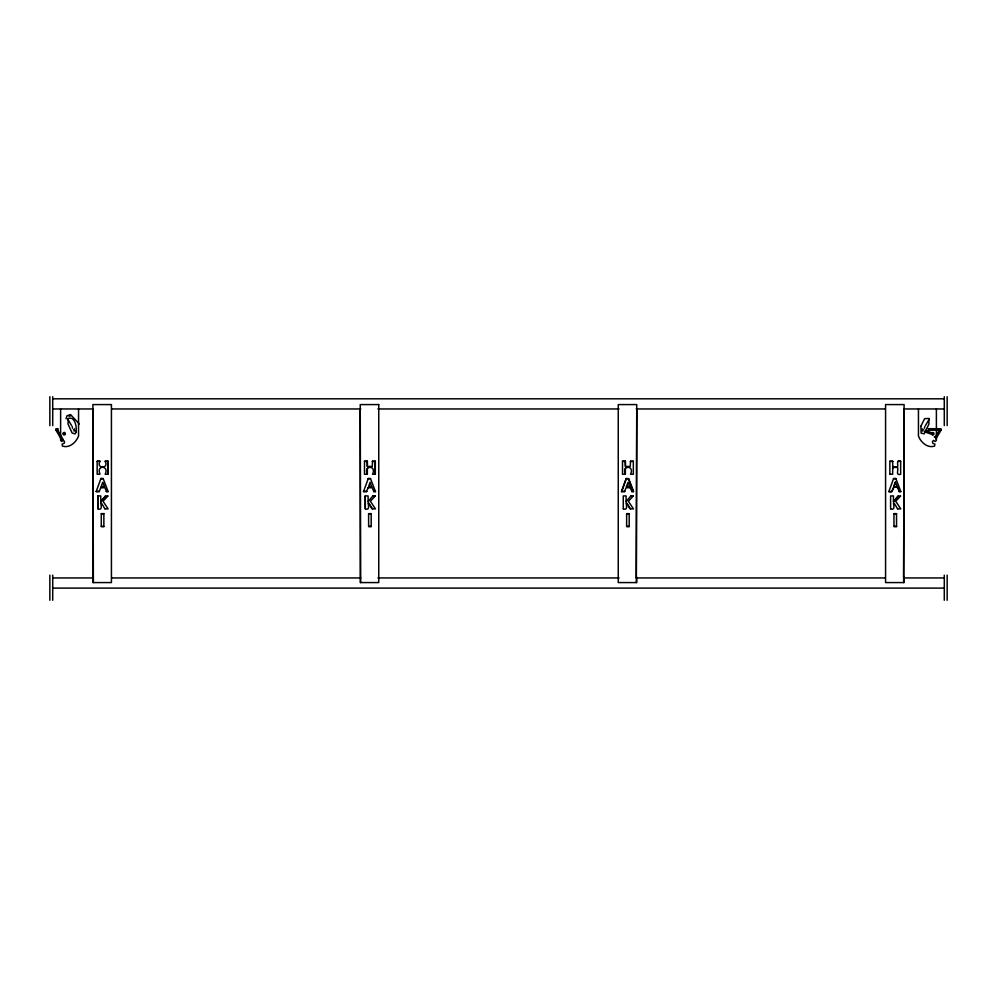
<?xml version="1.0" encoding="UTF-8"?>
<svg xmlns="http://www.w3.org/2000/svg" width="997" height="997" viewBox="0 0 997 997"><rect width="100%" height="100%" fill="white"/><g stroke="black" fill="none" stroke-linecap="round" stroke-linejoin="round"><path stroke-width="1.5" d="M636.298 582.572L636.759 409.68M636.759 577.251L636.759 582.572L618.252 582.572L618.252 404.583L636.759 404.583L636.298 577.251M903.631 582.572L904.092 409.68M904.092 577.251L904.092 582.572L885.573 582.572L885.573 404.583L904.092 404.583L903.631 577.251M66.051 418.777L67.011 415.737L70.588 414.615L79.349 424.024M103.165 478.597L100.909 478.597L103.165 478.597L108.15 491.583L106.417 491.459L108.15 491.583M370.498 478.597L368.242 478.597L370.498 478.597L375.483 491.583L373.75 491.459L375.483 491.583M633.369 491.459L631.749 491.459L633.494 491.583L628.509 478.597L626.241 478.597L621.517 491.583L624.62 491.459L621.517 491.583M895.842 478.597L893.574 478.597L895.842 478.597L900.827 491.583L899.082 491.459L900.827 491.583M72.507 428.249L72.32 426.778M101.283 526.491L103.862 526.491L101.283 526.491L101.283 513.692L103.862 513.692L103.862 526.491M103.862 513.692L101.283 513.692M368.616 526.491L371.196 526.491L368.616 526.491L368.616 513.692L371.196 513.692L371.196 526.491M371.196 513.692L368.616 513.692M626.627 526.491L629.207 526.491L626.627 526.491L626.627 513.692L629.207 513.692L629.207 526.491M629.207 513.692L626.627 513.692M893.96 526.491L896.54 526.491L893.96 526.491L893.96 513.692L896.54 513.692L896.54 526.491M896.54 513.692L893.96 513.692M372.492 461.275L372.267 466.471L367.357 466.409L367.32 461.275L364.491 461.275L364.491 474.26L367.37 474.136C363.22 465.013 377.028 465.15 372.492 474.26L375.321 474.26L375.321 461.275L372.442 461.412L375.321 461.275M630.503 461.275L630.278 466.471L625.505 466.446L625.331 461.275L622.502 461.275L622.502 474.26L625.381 474.136C621.231 465.013 635.039 465.15 630.503 474.26L633.332 474.26L633.332 461.275L630.453 461.412L633.332 461.275M892.664 468.179C903.17 462.957 892.988 476.603 900.665 474.26L900.665 461.275C893.387 459.069 902.734 471.294 892.664 466.272M96.173 491.583L99.289 491.459L96.173 491.583L100.909 478.597M99.226 491.583L100.722 487.683M363.506 491.583L366.609 491.459L363.506 491.583L368.242 478.597M366.56 491.583L368.055 487.683M368.653 486.573L370.099 482.199L371.607 486.573M621.642 491.459L626.241 478.597M624.571 491.583L626.066 487.683L630.378 487.795M626.465 486.349L628.098 482.261L629.768 486.561M897.711 487.795C891.418 484.056 894.259 493.876 888.85 491.583L893.574 478.597M891.891 491.583L893.262 487.82M893.985 486.573L895.443 482.199M893.823 486.324L895.256 482.374M105.171 461.275L107.988 461.275L105.171 461.275C109.496 468.951 95.612 468.902 99.987 461.275L97.158 461.275L97.158 474.26L100.036 474.136C95.737 464.889 109.57 465.051 105.171 474.26L107.988 474.26L107.988 461.275M367.32 474.26L367.37 468.166M625.331 474.26L625.381 468.166M940.034 428.909L936.071 435.726M935.871 439.041L941.367 429.595L940.969 428.76L928.207 428.673M925.303 425.744L929.279 419.114M924.68 426.778L924.518 428.274M897.163 486.461L895.431 482.261M107.813 496.132L105.52 496.045L100.747 501.528M368.08 501.528L372.903 495.92L375.246 496.008L372.853 496.045M633.157 496.132L630.864 496.045M900.49 496.132L898.185 496.045L893.424 501.528M101.071 501.641L105.57 495.92M104.947 508.906C95.949 493.714 105.694 512.084 98.018 508.782L97.918 495.92L100.747 495.92L100.797 501.541M375.246 496.008L370.373 501.267L375.445 508.906L372.242 508.782C363.369 493.789 372.965 512.109 365.351 508.782L365.251 495.92L368.08 495.92L368.13 501.541M630.914 495.92L626.091 501.528M633.257 496.008L628.384 501.267L633.456 508.906L630.254 508.782C621.38 493.789 630.976 512.109 623.362 508.782M893.748 501.641L898.235 495.92M897.624 508.906C888.614 493.714 898.372 512.084 890.695 508.782M892.714 468.166L892.664 474.26L889.935 474.136M900.665 461.275L897.786 461.412M888.85 491.583L891.954 491.459M107.913 496.008L103.04 501.267L108.125 508.906L104.909 508.782M900.59 496.008L895.717 501.267L900.789 508.906L897.587 508.782M74.663 428.847L73.367 429.857M74.077 431.178L74.962 430.492M104.423 486.561L101.308 486.598M932.419 434.592L933.342 434.493L932.731 433.122M68.967 416.185L70.189 416.123M58.138 428.698L56.031 428.76L55.633 429.595L61.876 440.325M58.2 430.181L56.306 430.243L56.954 428.884L63.185 439.577M52.716 398.812L944.284 398.812M52.716 408.957L93.17 408.957M111.851 408.957L360.802 408.957M377.913 408.957L619.087 408.957M636.198 408.957L885.149 408.957M903.83 408.957L944.284 408.957M92.908 409.68L93.369 582.572M360.241 409.68L360.702 582.572M889.835 461.275L892.714 461.412L889.835 461.275L889.835 474.26M367.37 461.412L364.491 461.275M625.381 461.412L622.502 461.275M626.266 478.734L628.484 478.734M368.628 486.598L371.644 486.598M629.655 486.598L626.49 486.324M893.973 486.598L896.988 486.598M100.697 487.732L104.959 487.732L106.505 491.583M368.018 487.732L372.292 487.732L373.825 491.583M623.262 508.906L623.262 495.92L626.091 495.92L626.128 501.541M890.595 508.906L890.595 495.92L893.424 495.92L893.462 501.541M52.716 577.948L93.17 577.948M111.851 577.948L360.802 577.948M377.913 577.948L619.087 577.948M636.198 577.948L885.149 577.948M903.83 577.948L944.284 577.948M52.716 588.105L944.284 588.105M928.045 430.168L940.694 430.243M925.179 430.455L931.235 432.573M924.643 431.838L930.724 433.969M101.196 486.561L102.753 482.261L104.486 486.349M923.633 429.857L922.337 428.847M922.038 430.492L922.923 431.178M97.158 461.275L99.987 461.275M626.428 503.186L630.291 508.906M368.416 503.186L372.28 508.906M67.721 419.114L71.697 425.744M897.661 487.732L899.169 491.583M628.509 478.597L633.494 491.583M630.328 487.732L631.836 491.583M947.15 396.731L947.15 425.619M947.15 575.157L947.15 600.269M944.284 396.731L944.284 425.619M944.284 575.157L944.284 600.269M936.382 408.957L936.382 440.4L935.311 441.472L933.553 440.45L932.432 441.509L932.768 443.266L934.887 444.114L934.613 446.045C927.472 448.575 920.73 442.157 918.449 436.038L918.449 408.957M892.664 461.275L892.714 466.297M625.331 461.275L625.331 466.272M375.221 461.412L375.221 474.136M367.32 461.275L367.32 466.272M365.251 495.92L365.251 508.906M107.888 461.412L107.888 474.136M97.918 495.92L97.918 508.906M78.551 408.957L78.551 436.038C76.271 442.157 69.528 448.575 62.387 446.045L62.113 444.114L64.232 443.266L64.568 441.509L63.447 440.45L61.689 441.472L60.618 440.4L60.618 408.957M52.716 396.731L52.716 425.619M52.716 575.157L52.716 600.269M49.85 396.731L49.85 425.619M49.85 575.157L49.85 600.269M931.684 433.072L931.684 434.356L932.793 435.004L933.902 434.368L933.915 433.084L932.806 432.436L931.684 433.072M920.879 426.23L921.116 433.134L924.182 433.795L928.942 424.061L928.818 418.478L924.655 418.615L920.879 426.23M76.183 432.013L75.037 433.919L72.071 432.91L68.058 424.061L68.182 418.478C75.099 415.849 76.831 427.252 76.183 432.013M64.955 433.745L63.658 434.493L63.459 433.595L64.955 433.745M64.194 432.436L63.085 433.084L63.098 434.368L64.207 435.004L65.316 434.356L65.316 433.072L64.194 432.436M111.427 404.583L92.908 404.583L92.908 582.572L111.427 582.572L111.427 404.583M378.748 404.583L360.241 404.583L360.241 582.572L378.748 582.572L378.748 404.583M934.438 436.91L935.273 437.11L934.438 436.91"/></g></svg>
